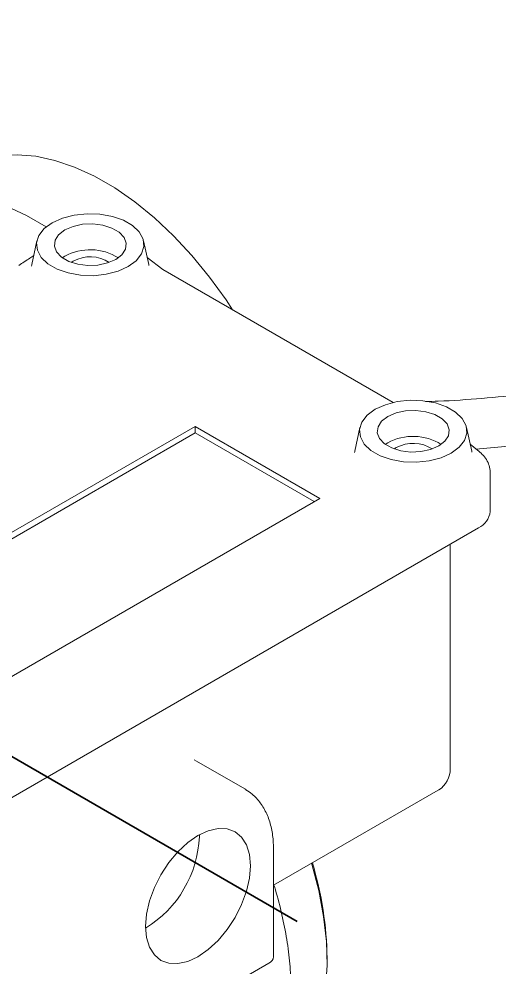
# Model space of a CAD drawing. Header units: millimetres. Extents: x 51507 to 66627, y -17810 to -7118.
# Drawn here: x 61156.3 to 61216.2, y -14059.1 to -13940.9 of the extents above; entities that cross this region are included whole.
import ezdxf

# ---------------------------------------------------------------- set-up
doc = ezdxf.new("R2010")
doc.units = ezdxf.units.MM
doc.header["$LTSCALE"] = 10
doc.layers.add('粗实线', color=4, linetype='Continuous', lineweight=18)
doc.layers.add('细实线', color=3, linetype='Continuous', lineweight=35)

msp = doc.modelspace()

# ---------------------------------------------------------------- linework, layer by layer
at = {"layer": '粗实线'}
for p, q in [((61158.532, -13968.567), (61157.89, -13971.52)), ((61172.483, -13971.52), (61171.841, -13968.567)), ((61162.005, -13970.479), (61161.687, -13970.683)), ((61163.065, -13971.091), (61162.813, -13971.257)), ((61174.226, -13972.129), (61172.293, -13970.643)), ((61172.507, -13971.645), (61172.483, -13971.52)), ((61202.979, -13988.728), (61174.227, -13972.129)), ((61178.268, -13991.706), (61120.992, -14024.77)), ((61178.268, -13992.522), (61121.7, -14025.179)), ((61193.824, -14000.686), (61178.268, -13991.706)), ((61178.268, -13992.522), (61178.268, -13991.706)), ((61193.117, -14001.094), (61178.268, -13992.522)), ((61198.837, -13991.835), (61198.195, -13994.788)), ((61212.789, -13994.788), (61212.146, -13991.835)), ((61202.31, -13993.747), (61201.992, -13993.951)), ((61203.37, -13994.359), (61203.118, -13994.524)), ((61213.524, -13994.686), (61212.6, -13993.921)), ((61212.812, -13994.913), (61212.789, -13994.788)), ((61213.524, -13994.687), (61213.502, -13994.667)), ((61215.088, -14002.32), (61215.088, -13997.412)), ((61136.549, -14033.751), (61193.824, -14000.686)), ((61132.306, -14051.305), (61213.623, -14004.361)), ((61210.077, -14034.778), (61210.077, -14006.408)), ((61178.446, -14033.443), (61178.131, -14033.277)), ((61184.457, -14036.913), (61178.446, -14033.443)), ((61188.046, -14048.931), (61208.32, -14037.227)), ((61178.798, -14042.837), (61178.796, -14042.636)), ((61188.046, -14057.841), (61188.046, -14044.368)), ((61169.783, -14068.863), (61187.46, -14058.658)), ((61194.732, -14058.453), (61194.732, -14058.045))]:
    msp.add_line(p, q, dxfattribs=at)
for points in [[(61293.019, -13946.577), (61292.882, -13947.363), (61292.095, -13950.62), (61290.962, -13953.843), (61289.488, -13957.02), (61287.677, -13960.138), (61285.538, -13963.187), (61283.077, -13966.153), (61280.305, -13969.026), (61277.231, -13971.795), (61273.869, -13974.45), (61270.229, -13976.98), (61266.327, -13979.376), (61262.176, -13981.629), (61257.793, -13983.73), (61253.194, -13985.672), (61248.397, -13987.446), (61243.42, -13989.046), (61238.282, -13990.467), (61233.002, -13991.702), (61227.6, -13992.747), (61222.097, -13993.598), (61216.514, -13994.252), (61213.29, -13994.537)], [(61149.48, -13959.468), (61149.927, -13959.222), (61151.829, -13958.435), (61153.887, -13957.969), (61156.079, -13957.829), (61158.383, -13958.018), (61160.775, -13958.532), (61163.23, -13959.367), (61165.725, -13960.514), (61168.232, -13961.961), (61170.726, -13963.694), (61173.181, -13965.694), (61175.573, -13967.942), (61177.877, -13970.413), (61180.069, -13973.084), (61182.127, -13975.925), (61182.946, -13977.163)], [(61144.741, -13962.979), (61145.402, -13962.867), (61147.594, -13962.728), (61149.897, -13962.916), (61152.289, -13963.43), (61154.745, -13964.265), (61157.239, -13965.412), (61159.695, -13966.827)], [(61169.929, -13971.787), (61170.926, -13971.053), (61171.589, -13970.202), (61171.881, -13969.284), (61171.783, -13968.352), (61171.302, -13967.461), (61170.466, -13966.662), (61169.323, -13966.002), (61167.939, -13965.519), (61166.395, -13965.242), (61164.782, -13965.185), (61163.191, -13965.354), (61161.717, -13965.737), (61160.444, -13966.312)], [(61160.444, -13966.312), (61159.447, -13967.047), (61158.784, -13967.898), (61158.492, -13968.816), (61158.59, -13969.748), (61159.071, -13970.639), (61159.907, -13971.437), (61161.051, -13972.097), (61162.434, -13972.58), (61163.978, -13972.858), (61165.591, -13972.914), (61167.182, -13972.746), (61168.656, -13972.363), (61169.929, -13971.787)], [(61168.369, -13970.887), (61169.136, -13970.295), (61169.584, -13969.602), (61169.675, -13968.864), (61169.403, -13968.142), (61168.789, -13967.493), (61167.883, -13966.97), (61166.759, -13966.616), (61165.508, -13966.459), (61164.23, -13966.511), (61163.03, -13966.77), (61162.005, -13967.213)], [(61162.005, -13967.213), (61161.237, -13967.805), (61160.789, -13968.498), (61160.698, -13969.235), (61160.97, -13969.958), (61161.584, -13970.607), (61162.49, -13971.129), (61163.614, -13971.484), (61164.866, -13971.641), (61166.143, -13971.588), (61167.343, -13971.33), (61168.369, -13970.887)], [(61157.89, -13971.52), (61157.879, -13971.574), (61157.856, -13971.71)], [(61210.234, -13995.055), (61211.231, -13994.32), (61211.895, -13993.469), (61212.186, -13992.551), (61212.088, -13991.62), (61211.607, -13990.728), (61210.771, -13989.93), (61209.628, -13989.27), (61208.244, -13988.787), (61206.701, -13988.509), (61205.087, -13988.453), (61203.496, -13988.621), (61202.022, -13989.004), (61200.749, -13989.58)], [(61200.749, -13989.58), (61199.752, -13990.315), (61199.089, -13991.166), (61198.797, -13992.084), (61198.895, -13993.015), (61199.376, -13993.906), (61200.212, -13994.705), (61201.356, -13995.365), (61202.739, -13995.848), (61204.283, -13996.126), (61205.897, -13996.182), (61207.487, -13996.014), (61208.961, -13995.631), (61210.234, -13995.055)], [(61208.674, -13994.154), (61209.441, -13993.562), (61209.889, -13992.87), (61209.98, -13992.132), (61209.708, -13991.41), (61209.094, -13990.761), (61208.188, -13990.238), (61207.064, -13989.883), (61205.813, -13989.726), (61204.535, -13989.779), (61203.335, -13990.037), (61202.31, -13990.481)], [(61202.31, -13990.481), (61201.542, -13991.072), (61201.094, -13991.765), (61201.003, -13992.503), (61201.275, -13993.225), (61201.889, -13993.874), (61202.795, -13994.397), (61203.919, -13994.751), (61205.171, -13994.909), (61206.448, -13994.856), (61207.648, -13994.597), (61208.674, -13994.154)], [(61198.195, -13994.788), (61198.184, -13994.842), (61198.161, -13994.978)], [(61184.457, -14036.913), (61184.457, -14036.913), (61184.581, -14036.987)], [(61185.162, -14046.511), (61185.037, -14045.11), (61184.664, -14043.908), (61184.06, -14042.951), (61183.247, -14042.276), (61182.255, -14041.909), (61181.125, -14041.864), (61179.898, -14042.143), (61178.622, -14042.734), (61177.346, -14043.616), (61176.119, -14044.754), (61174.988, -14046.105), (61173.997, -14047.616), (61173.183, -14049.23), (61172.579, -14050.885), (61172.207, -14052.517), (61172.081, -14054.063)], [(61172.081, -14054.063), (61172.207, -14055.464), (61172.579, -14056.666), (61173.183, -14057.623), (61173.997, -14058.298), (61174.988, -14058.665), (61176.119, -14058.71), (61177.346, -14058.432), (61178.622, -14057.84), (61179.898, -14056.958), (61181.125, -14055.82), (61182.255, -14054.469), (61183.247, -14052.958), (61184.06, -14051.344), (61184.664, -14049.689), (61185.037, -14048.057), (61185.162, -14046.511)], [(61191.345, -14071.094), (61192.512, -14069.134), (61193.441, -14066.916), (61194.125, -14064.461), (61194.556, -14061.794), (61194.728, -14058.944), (61194.642, -14055.939), (61194.297, -14052.809), (61193.697, -14049.588), (61192.848, -14046.309), (61192.81, -14046.18)]]:
    msp.add_lwpolyline(points, dxfattribs=at)
for centre, radius, start, end in [((61165.169, -13976.354), 6.673, 58.1952, 118.31002), ((61165.171, -13975.021), 4.458, 57.59844, 118.18493), ((61205.474, -13999.622), 6.673, 58.1952, 118.31002), ((61205.476, -13998.289), 4.458, 57.59845, 118.18493), ((61212.586, -14002.071), 2.515, 294.37466, 354.3052), ((61207.075, -14034.478), 3.018, 294.37466, 354.3052), ((61164.793, -14042.294), 14.016, 301.34115, 357.77652), ((61151.679, -14058.593), 43.057, 0.72967, 16.82196), ((61187.045, -14057.741), 1.006, 294.37466, 354.3052)]:
    msp.add_arc(centre, radius, start, end, dxfattribs=at)
for points, knots in [([(61207.002, -13988.613), (61207.538, -13988.598), (61209.897, -13988.534), (61214.057, -13988.234), (61219.461, -13987.711), (61224.802, -13986.992), (61230.066, -13986.097), (61235.234, -13985.025), (61240.29, -13983.779), (61245.217, -13982.363), (61250, -13980.781), (61254.621, -13979.037), (61259.067, -13977.138), (61263.372, -13975.063), (61266.828, -13973.185), (61270.138, -13971.215), (61273.257, -13969.184), (61276.718, -13966.646), (61279.928, -13963.987), (61282.873, -13961.217), (61285.541, -13958.345), (61287.923, -13955.38), (61290.008, -13952.334), (61291.792, -13949.22), (61293.251, -13946.047), (61294.286, -13943.272), (61294.704, -13941.542), (61294.859, -13940.9)], [0, 0, 0, 0, 1.3310611, 5.8633235, 10.3961344, 14.9297797, 19.4645439, 24.0007073, 28.5385414, 33.0783014, 37.6202148, 42.1644648, 46.7111659, 51.2603295, 55.9717477, 58.373927, 62.9273431, 67.4823917, 72.0364367, 76.5874631, 81.1328352, 85.6693255, 90.1932855, 94.7010108, 99.1893069, 103.6561894, 106.2918662, 106.2918662, 106.2918662, 106.2918662]), ([(61158.135, -13970.391), (61157.966, -13970.504), (61157.343, -13970.92), (61156.729, -13971.338), (61156.282, -13971.642)], [0, 0, 0, 0, 0.6050512, 2.2357946, 2.2357946, 2.2357946, 2.2357946]), ([(61215.088, -13997.412), (61215.064, -13997.141), (61215.016, -13996.608), (61214.647, -13995.855), (61214.136, -13995.207), (61213.707, -13994.841), (61213.502, -13994.667)], [0, 0, 0, 0, 0.8803156, 1.7364851, 2.5454332, 3.2798421, 3.2798421, 3.2798421, 3.2798421]), ([(61188.046, -14044.368), (61188.039, -14044.038), (61188.018, -14043.09), (61187.784, -14041.611), (61187.254, -14040.015), (61186.452, -14038.65), (61185.558, -14037.632), (61184.865, -14037.205), (61184.595, -14037.039)], [0, 0, 0, 0, 0.8958941, 2.5778582, 4.2560783, 5.8969591, 7.475522, 8.4845291, 8.4845291, 8.4845291, 8.4845291]), ([(61186.531, -14075.802), (61186.575, -14075.747), (61187.068, -14075.14), (61187.822, -14073.759), (61188.767, -14071.659), (61189.477, -14069.326), (61189.972, -14066.811), (61190.239, -14064.129), (61190.278, -14061.305), (61190.087, -14058.364), (61189.678, -14055.332), (61189.024, -14052.234), (61188.486, -14050.08), (61188.111, -14048.968), (61188.089, -14048.906)], [0, 0, 0, 0, 0.2697228, 2.9706936, 5.6884379, 8.4214213, 11.1657231, 13.9169918, 16.671638, 19.4270243, 22.1815856, 24.934801, 27.6865515, 27.8506953, 27.8506953, 27.8506953, 27.8506953])]:
    msp.add_open_spline(points, degree=3, knots=knots, dxfattribs=at)
at = {"layer": '细实线'}
msp.add_line((61191.02, -14053.467), (61134.451, -14020.81), dxfattribs=at)

doc.saveas('drawing.dxf')
